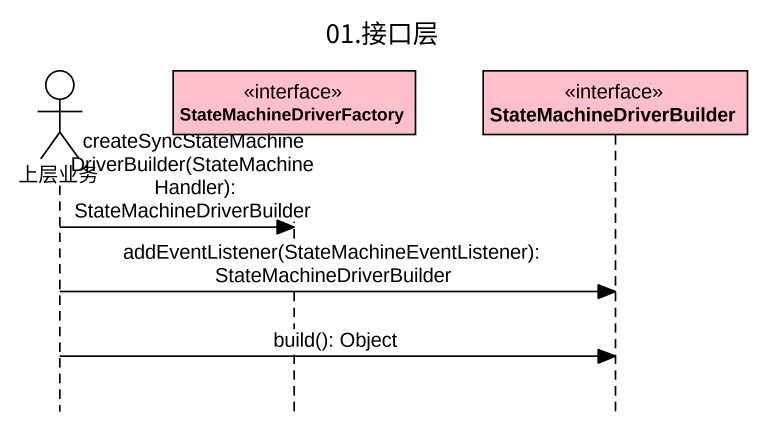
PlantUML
@startuml
title 01.接口层
hide footbox
actor 上层业务 #FFFFFF
participant StateMachineDriverFactory <<interface>> #FFC0CB
participant StateMachineDriverBuilder <<interface>> #FFC0CB

上层业务 -> StateMachineDriverFactory : createSyncStateMachineDriverBuilder(StateMachineHandler): StateMachineDriverBuilder
上层业务 -> StateMachineDriverBuilder : addEventListener(StateMachineEventListener): StateMachineDriverBuilder
上层业务 -> StateMachineDriverBuilder : build(): Object
@enduml
